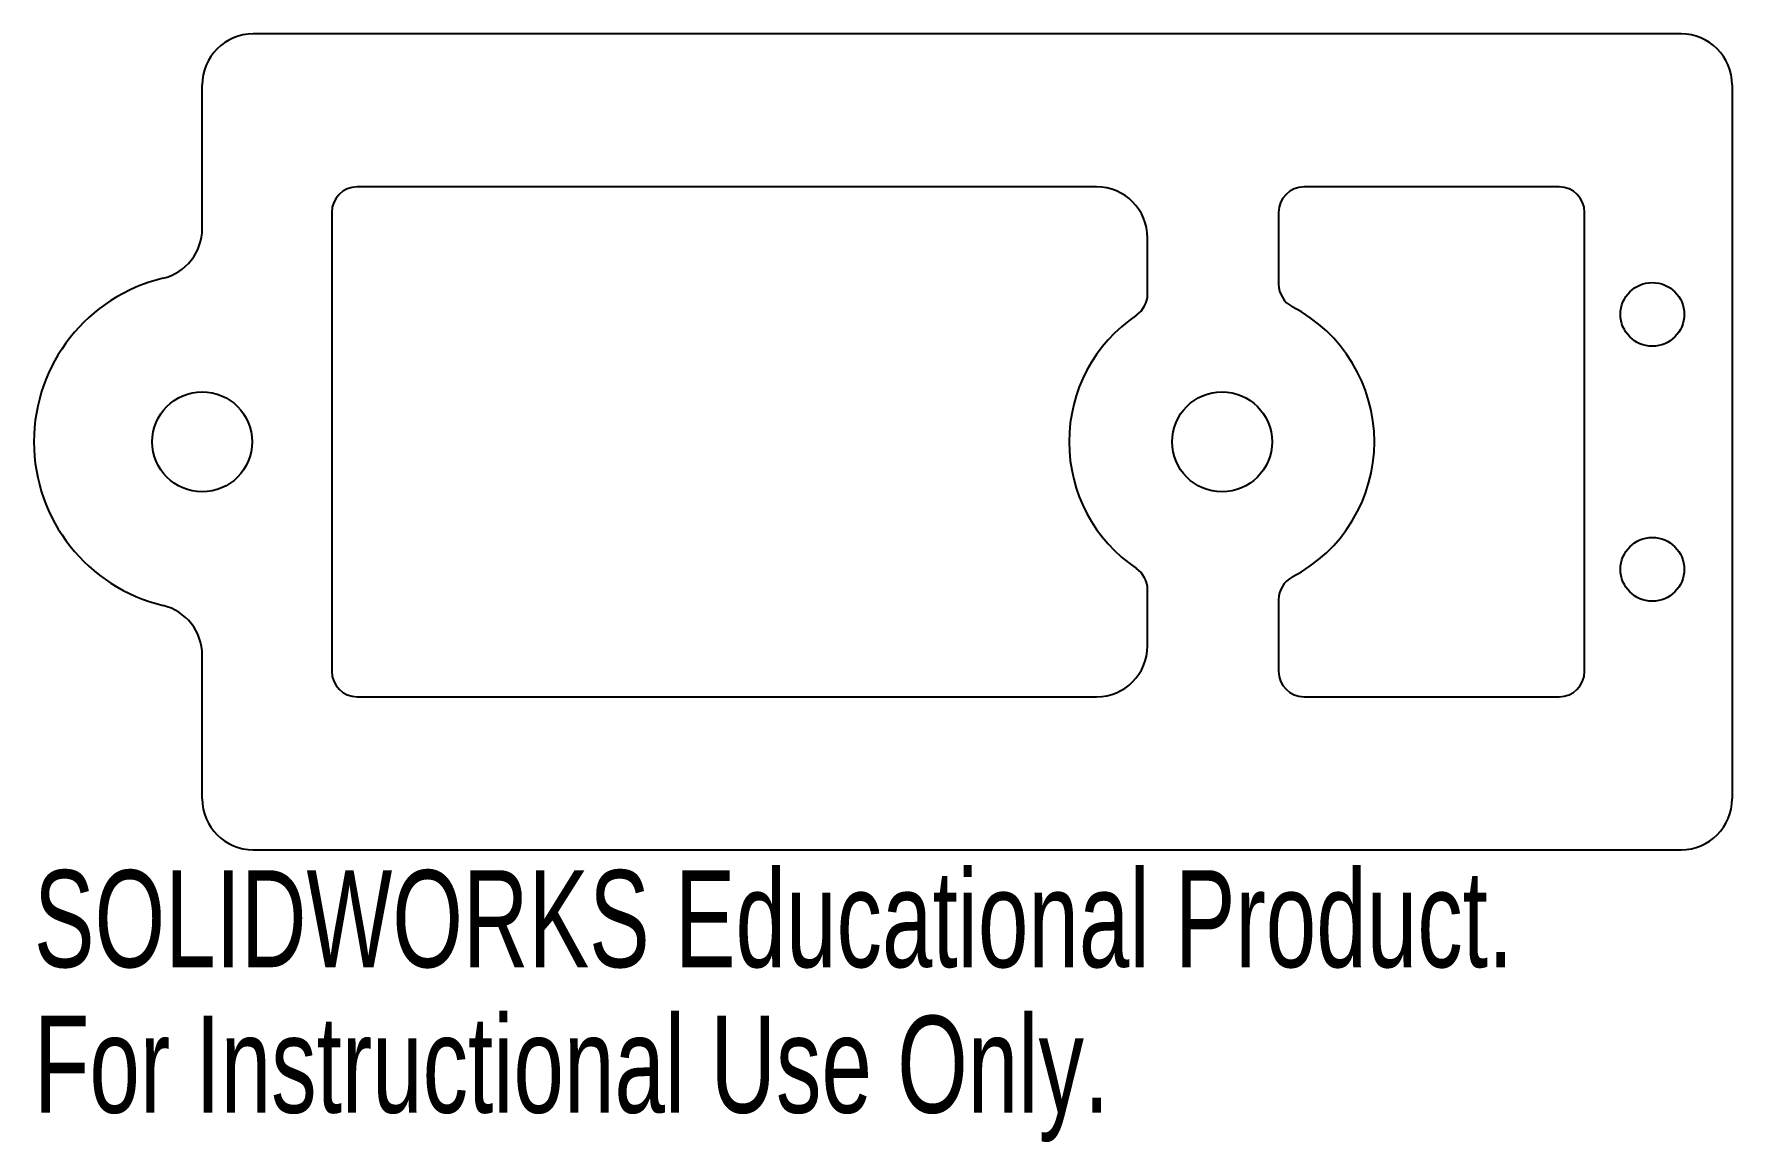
# Model space of a CAD drawing. Header units: inches. Extents: x -3.67 to -0.34, y -1.37 to 0.8.
import ezdxf

# ---------------------------------------------------------------- set-up
doc = ezdxf.new("R2010")
doc.units = ezdxf.units.IN
doc.header["$MEASUREMENT"] = 0
doc.styles.add('SLDTEXTSTYLE0', font='TXT', dxfattribs={"width": 0.7})

msp = doc.modelspace()

# ---------------------------------------------------------------- linework, layer by layer
at = {"color": 7, "linetype": 'Continuous', "lineweight": 25}
for p, q in [((-0.4437, 0.8), (-3.2437, 0.8)), ((-3.3438, 0.4182), (-3.3438, 0.7)), ((-0.3438, 0.7), (-0.3438, -0.7)), ((-1.5899, 0.5), (-3.0399, 0.5)), ((-0.6829, 0.5), (-1.1829, 0.5)), ((-3.0899, 0.45), (-3.0899, -0.45)), ((-1.2329, 0.45), (-1.2329, 0.3094)), ((-0.6329, -0.45), (-0.6329, 0.45)), ((-1.4899, 0.2899), (-1.4899, 0.4)), ((-1.4899, -0.4), (-1.4899, -0.2899)), ((-1.2329, -0.3094), (-1.2329, -0.45)), ((-3.3438, -0.7), (-3.3438, -0.4182)), ((-3.0399, -0.5), (-1.5899, -0.5)), ((-1.1829, -0.5), (-0.6829, -0.5)), ((-3.2437, -0.8), (-0.4437, -0.8))]:
    msp.add_line(p, q, dxfattribs=at)
for centre, radius in [((-0.5, 0.25), 0.0625), ((-3.3438, 0), 0.098), ((-1.3438, 0), 0.098), ((-0.5, -0.25), 0.0625)]:
    msp.add_circle(centre, radius, dxfattribs=at)
for centre, radius, start, end in [((-3.2437, 0.7), 0.1, 90, 180), ((-0.4437, 0.7), 0.1, 0, 90), ((-3.0399, 0.45), 0.05, 90, 180), ((-1.5899, 0.4), 0.1, 0, 90), ((-1.1829, 0.45), 0.05, 90, 180), ((-0.6829, 0.45), 0.05, 0, 90), ((-3.4438, 0.4182), 0.1, 283.4477, 0), ((-3.3438, 0), 0.33, 103.4477, 256.5523), ((-1.1829, 0.3094), 0.05, 180, 242.5388), ((-1.5399, 0.2899), 0.05, 304.0781, 0), ((-1.3438, 0), 0.3, 124.0781, 235.9219), ((-1.3438, 0), 0.2987, 297.4612, 62.5388), ((-1.5399, -0.2899), 0.05, 0, 55.9219), ((-1.1829, -0.3094), 0.05, 117.4612, 180), ((-3.4438, -0.4182), 0.1, 0, 76.5523), ((-1.5899, -0.4), 0.1, 270, 0), ((-3.0399, -0.45), 0.05, 180, 270), ((-1.1829, -0.45), 0.05, 180, 270), ((-0.6829, -0.45), 0.05, 270, 0), ((-3.2437, -0.7), 0.1, 180, 270), ((-0.4437, -0.7), 0.1, 270, 0)]:
    msp.add_arc(centre, radius, start, end, dxfattribs=at)

# ---------------------------------------------------------------- texts
at = {"color": 7, "linetype": 'Continuous', "char_height": 0.1903, "attachment_point": 1, "style": 'SLDTEXTSTYLE0'}
for s, insert in [('SOLIDWORKS Educational Product.', (-3.6738, -0.8401)), ('For Instructional Use Only.', (-3.6738, -1.1256))]:
    msp.add_mtext(s, dxfattribs=dict(at, insert=insert))

doc.saveas('drawing.dxf')
